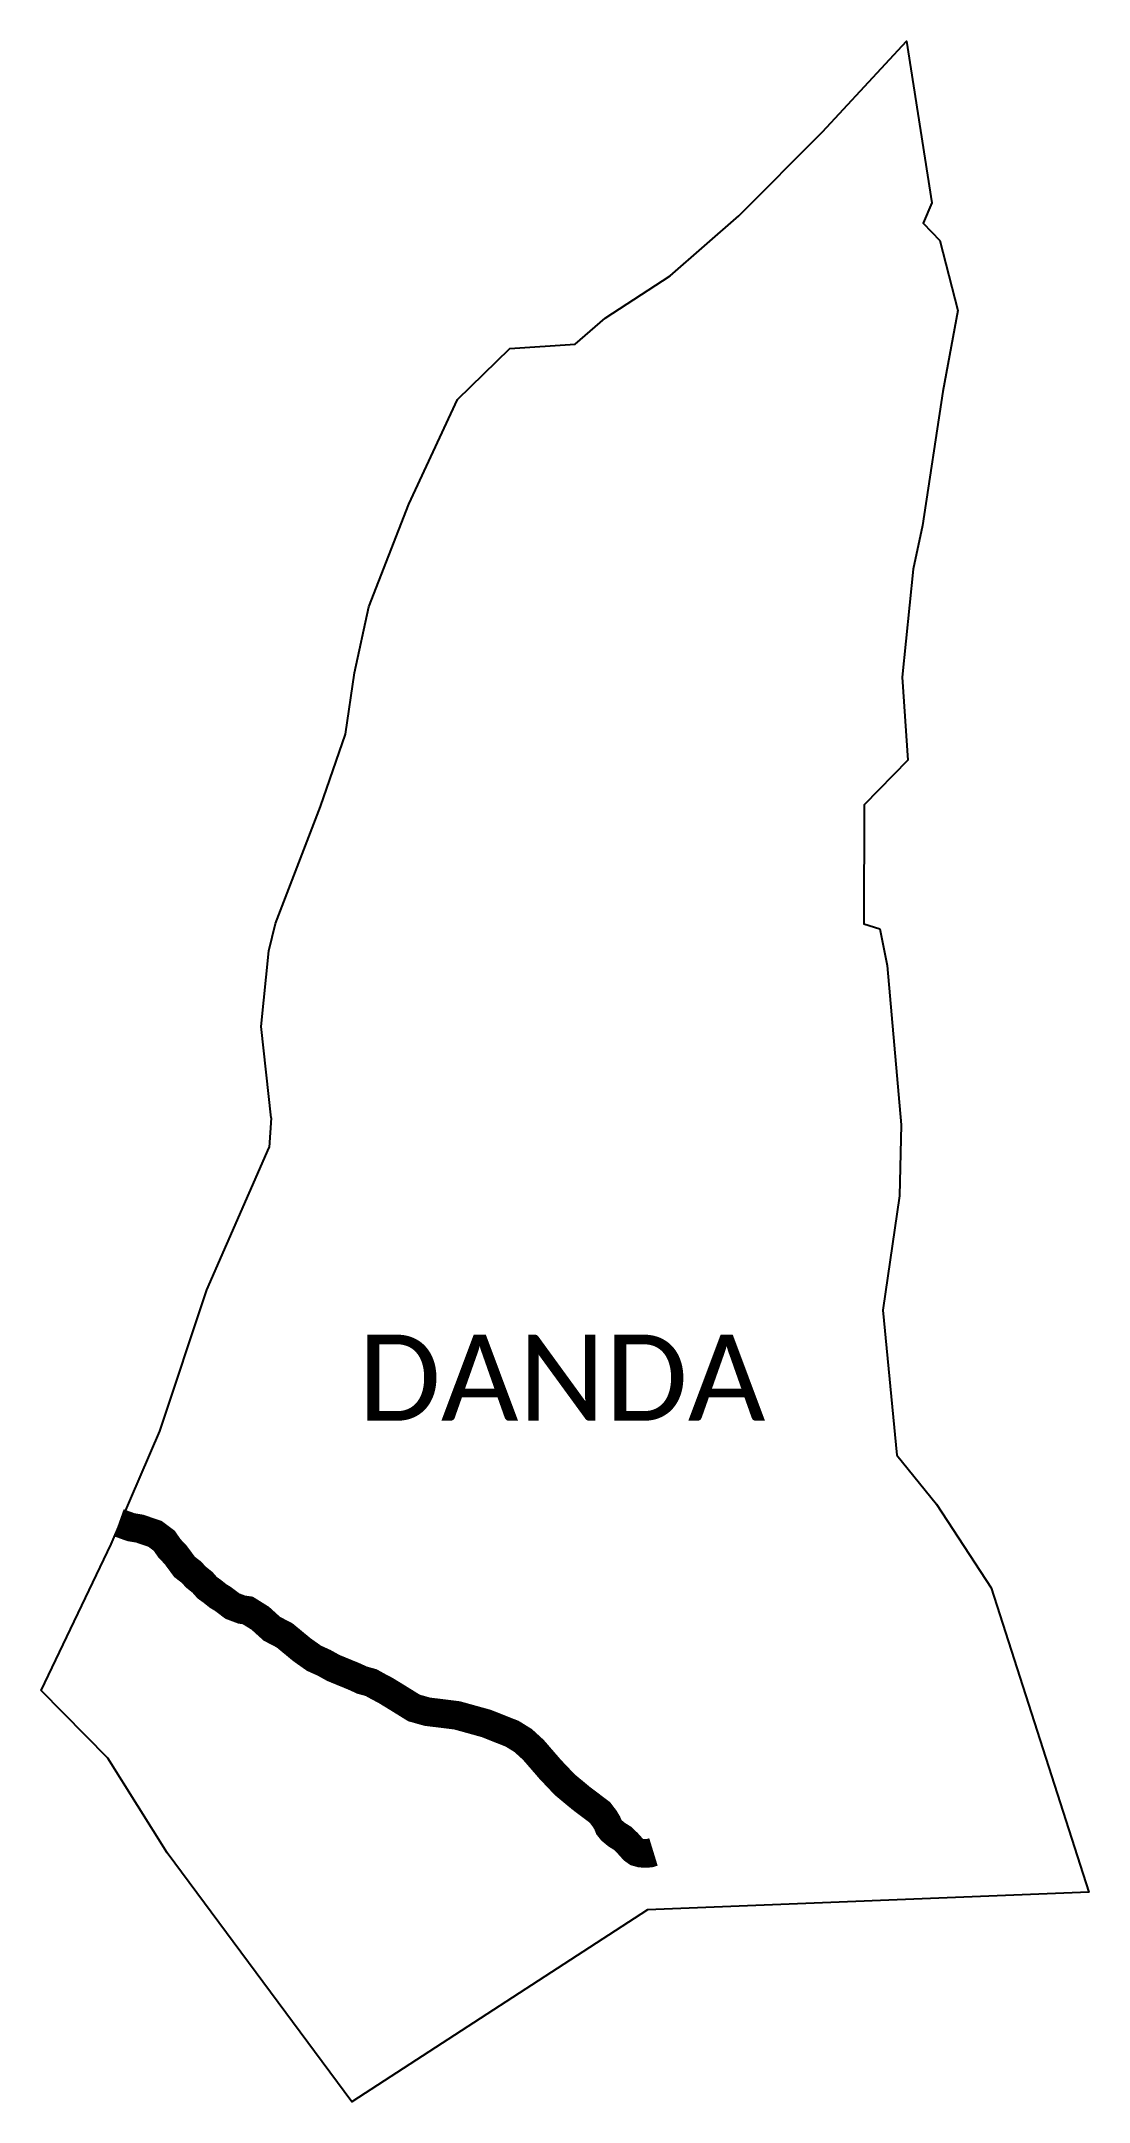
# Model space of a CAD drawing. Header units: metres. Extents: x 274747 to 293390, y 1989367 to 2074814.
# Drawn here: x 291565 to 293390, y 1989367 to 1992957 of the extents above; entities outside this region: 2.
import ezdxf

# ---------------------------------------------------------------- set-up
doc = ezdxf.new("R2010")
doc.units = ezdxf.units.M
doc.header["$MEASUREMENT"] = 0
for name, color, linetype in [('NATURALLY PROTECTED', 3, 'Continuous'), ('village', 3, 'Continuous'), ('VILLAGE NAME', 250, 'Continuous')]:
    doc.layers.add(name, color=color, linetype=linetype)
doc.styles.get("Standard").update_dxf_attribs({"font": 'arial.ttf'})

msp = doc.modelspace()

# ---------------------------------------------------------------- linework, layer by layer
at = {"layer": 'NATURALLY PROTECTED', "const_width": 50, "flags": 128}
for points in [[(274963.1, 2074788.5), (274961, 2074773.3), (274948.2, 2074695.2), (274940.5, 2074656.4), (274929.1, 2074613.7), (274923.8, 2074593.2), (274920.5, 2074578.9), (274916.9, 2074566), (274912.1, 2074547.9), (274908.9, 2074533.5), (274906.4, 2074522.6), (274901.8, 2074509.1), (274895.3, 2074483.2), (274884.1, 2074449.4), (274875, 2074420.6), (274862.6, 2074378.1), (274851.2, 2074342.2), (274850.4, 2074339.1)], [(274794.2, 2074199.6), (274788.1, 2074182.7), (274779.8, 2074162.3), (274773.5, 2074148.3), (274772.1, 2074145.1)]]:
    msp.add_lwpolyline(points, dxfattribs=at)
at = {"layer": 'NATURALLY PROTECTED', "color": 116, "true_color": 0x136734, "const_width": 50, "flags": 128}
msp.add_lwpolyline([(291700.4, 1990375.4), (291721.6, 1990367.8), (291736.9, 1990365.2), (291763.6, 1990356.1), (291779.7, 1990344), (291788.6, 1990331), (291799.2, 1990319.9), (291814.9, 1990298.6), (291826.6, 1990289.6), (291835, 1990280.6), (291846.2, 1990271.6), (291854.4, 1990262.3), (291862.7, 1990256.4), (291873.3, 1990247.9), (291881.3, 1990243.1), (291898.3, 1990230.3), (291914.5, 1990224.2), (291925, 1990222.7), (291946.8, 1990209.1), (291967, 1990190.8), (291989.2, 1990179.2), (292019.7, 1990154), (292040.4, 1990139.4), (292058.1, 1990131.4), (292074.3, 1990122.4), (292110.6, 1990107.5), (292124.1, 1990101.3), (292140, 1990096.9), (292150.7, 1990090.9), (292165.1, 1990083.3), (292185.5, 1990070.8), (292214.5, 1990052.8), (292237.6, 1990046.3), (292289.4, 1990039.9), (292340.3, 1990025.8), (292385.7, 1990007.8), (292398.7, 1989999.7), (292404.7, 1989996), (292422.5, 1989979.7), (292451.9, 1989945.7), (292477.2, 1989919), (292505.4, 1989895.6), (292538.2, 1989870.8), (292546.7, 1989859.7), (292551.1, 1989852.3), (292554, 1989845.2), (292558.8, 1989839.3), (292567.4, 1989832.1), (292578, 1989825.5), (292586.8, 1989816.9), (292596.5, 1989806.1), (292602.3, 1989801.9), (292609.4, 1989799.9), (292617.9, 1989799.3), (292625.1, 1989799.9), (292631.6, 1989801.9)], dxfattribs=at)
at = {"layer": 'village'}
msp.add_lwpolyline([(291965.6, 1991081), (291962.3, 1991029.3)], dxfattribs=at)
at = {"layer": 'village', "color": 3, "true_color": 0x00ff00}
for points in [[(291965.6, 1991081, 0), (291948.4, 1991240.1, 0), (291961.8, 1991371.8, 0), (291973.2, 1991419.6, 0), (292052, 1991623.5, 0), (292095.1, 1991749.7, 0), (292110.8, 1991856.2, 0), (292136.1, 1991971.4, 0), (292205.7, 1992150.1, 0), (292290.3, 1992332.8, 0), (292381.2, 1992421.5, 0), (292495.1, 1992429.1, 0), (292547.2, 1992474.3, 0), (292660.4, 1992547.9, 0), (292780.4, 1992652.8, 0), (292926.1, 1992799.1, 0), (293072.2, 1992956.9, 0), (293116.1, 1992675.4, 0), (293101.3, 1992640, 0), (293130.6, 1992609.9, 0), (293161.9, 1992487.8, 0), (293135.5, 1992346.3, 0), (293100.4, 1992113.1, 0), (293084, 1992037, 0), (293064.6, 1991848.7, 0), (293074.3, 1991704.2, 0), (292998.3, 1991626.4, 0), (292998.1, 1991418.9, 0), (293026.1, 1991410.5, 0), (293038.5, 1991346.2, 0), (293062.9, 1991069, 0), (293060.2, 1990945.2, 0), (293031.1, 1990746.1, 0), (293055.3, 1990493.5, 0)], [(293055.3, 1990493.5, 0), (293124.3, 1990408, 0), (293219.7, 1990262, 0), (293389.7, 1989731.8, 0), (292621.2, 1989700.9, 0), (292106.1, 1989366.6, 0), (291784.9, 1989800.3, 0), (291681.2, 1989965.3, 0), (291565.4, 1990083.5, 0), (291686.9, 1990337.9, 0), (291772.1, 1990534.9, 0), (291853.9, 1990781.2, 0), (291962.3, 1991029.3, 0)]]:
    msp.add_polyline3d(points, dxfattribs=at)

# ---------------------------------------------------------------- texts
at = {"layer": 'VILLAGE NAME', "insert": (292117.5, 1990703.2), "char_height": 150, "attachment_point": 1}
msp.add_mtext_dynamic_manual_height_columns('{\\fCalibri|b0|i0|c0|p34;DANDA}', width=1877.914, gutter_width=1, heights=[0], dxfattribs=at)

doc.saveas('drawing.dxf')
